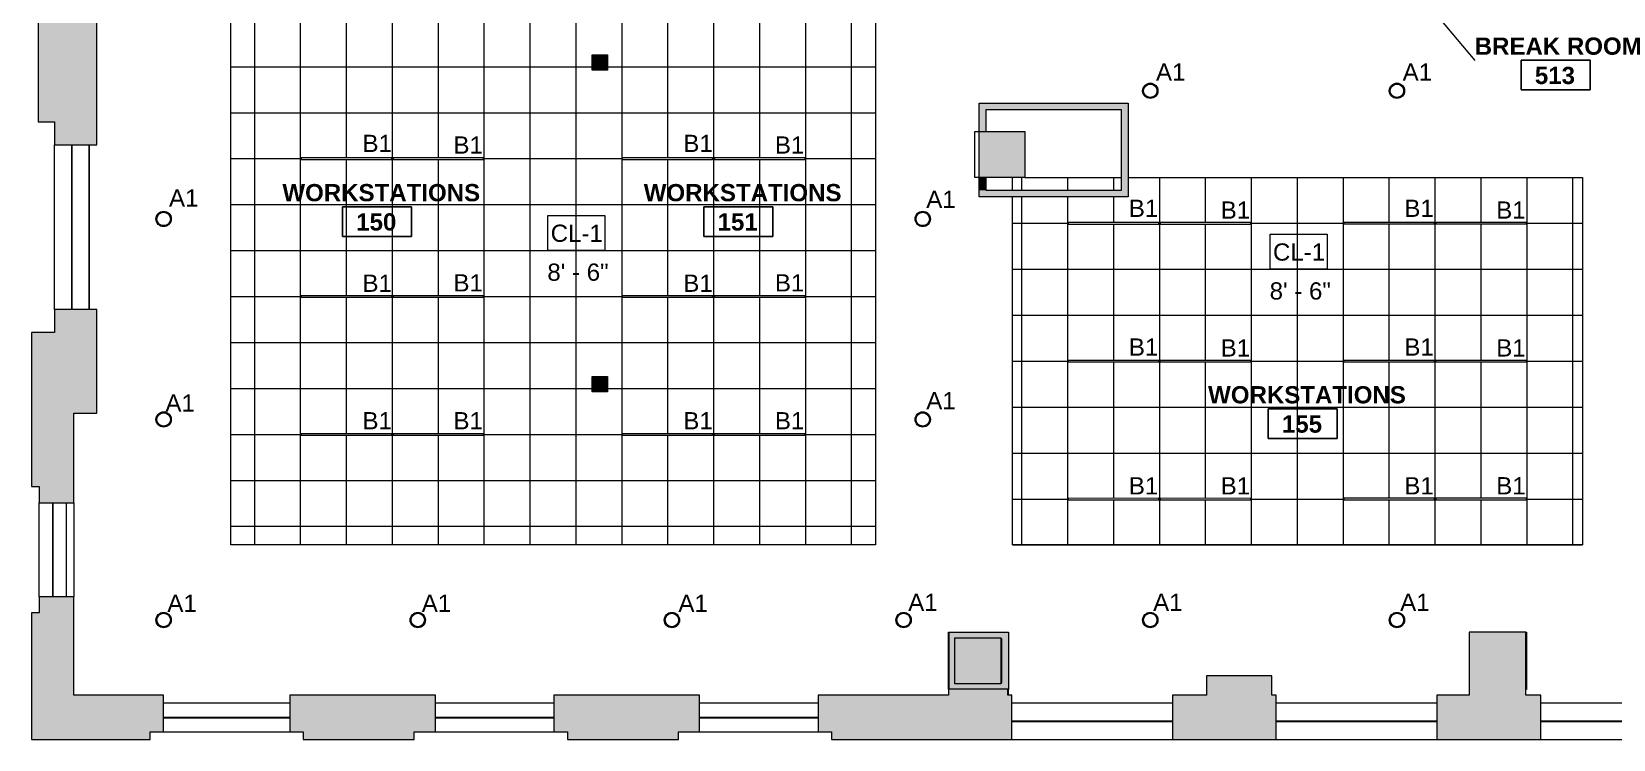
# Model space of a CAD drawing. Header units: inches. Extents: x 0 to 1865, y 0 to 1094.
# Drawn here: x 0 to 827, y 0 to 370 of the extents above; entities that cross this region are included whole.
import ezdxf

# ---------------------------------------------------------------- set-up
doc = ezdxf.new("R2010")
doc.units = ezdxf.units.IN
doc.header["$MEASUREMENT"] = 0
for name, color, linetype, lineweight in [('A-AREA-IDEN', 2, 'Continuous', 9), ('A-CLNG', 13, 'Continuous', 13), ('A-CLNG-IDEN', 151, 'Continuous', 9), ('A-CLNG-PATT', 13, 'Continuous', 13), ('A-DETL', 90, 'Continuous', 9), ('A-DETL-GENF', 92, 'Continuous', 9), ('A-WALL-PATT', 111, 'Continuous', 13), ('B-CL', 7, 'Continuous', 9), ('CORE', 7, 'Continuous', 9), ('E-LITE-EQPM', 33, 'Continuous', 9), ('E-LITE-EQPM-IDEN', 33, 'Continuous', 9), ('I-WALL', 2, 'Continuous', 13), ('S-COLS', 52, 'Continuous', 13), ('Victor Bldg - 5th Floor_LINK_dwg', 8, 'Continuous', 9), ('WINDOWS', 7, 'Continuous', 9), ('WINDOWS SILL', 7, 'Continuous', 9)]:
    doc.layers.add(name, color=color, linetype=linetype, lineweight=lineweight)
doc.styles.add('Arial', font='arial.ttf', dxfattribs={"height": 9})
doc.styles.add('Swis721 Lt BT', font='swissl.ttf', dxfattribs={"height": 9})
doc.styles.add('Swis721 Lt BT_B', font='', dxfattribs={"height": 9})
doc.styles.get('Swis721 Lt BT_B').set_extended_font_data('Swis721 Lt BT', bold=True)

# ---------------------------------------------------------------- blocks, each defined once
blk = doc.blocks.new('Concrete-Rectangular-Column - 24_ X 24_-6973359-REFLECTED CEILING PLAN')
at = {"layer": 'S-COLS', "lineweight": 9}
blk.add_hatch(color=7, dxfattribs=at).paths.add_polyline_path([(12, -12), (12, 12), (-12, 12), (-12, -12)], flags=0)
at = {"layer": 'S-COLS', "color": 8, "lineweight": 20}
for p, q in [((-12, 12), (12, 12)), ((-12, -12), (-12, 12)), ((12, 12), (12, -12)), ((12, -12), (-12, -12))]:
    blk.add_line(p, q, dxfattribs=at)
blk = doc.blocks.new('Concrete-Rectangular-Column - 8x8-7061903-REFLECTED CEILING PLAN')
at = {"layer": 'S-COLS', "lineweight": 9}
blk.add_hatch(color=7, dxfattribs=at).paths.add_polyline_path([(4, -4), (4, 4), (-4, 4), (-4, -4)], flags=0)
at = {"layer": 'S-COLS', "color": 8, "lineweight": 20}
for p, q in [((-4, 4), (4, 4)), ((-4, -4), (-4, 4)), ((4, 4), (4, -4)), ((4, -4), (-4, -4))]:
    blk.add_line(p, q, dxfattribs=at)
blk = doc.blocks.new('Lighting fixture TBLS-HX-4-15-B-U-W - TBLS-HX-4-24-7815314-REFLECTED CEILING PLAN')
at = {"layer": 'E-LITE-EQPM'}
for p, q in [((-0.54, 23.67), (0.54, 23.67)), ((-0.54, 23.67), (-0.54, -23.67)), ((-0.47, 23.75), (0.47, 23.75)), ((-0.47, 23.75), (-0.47, 23.67)), ((0.47, 23.67), (0.47, 23.75)), ((0.54, -23.67), (0.54, 23.67)), ((0.54, -23.67), (-0.54, -23.67)), ((-0.47, -23.67), (-0.47, -23.75)), ((0.47, -23.75), (-0.47, -23.75)), ((0.47, -23.75), (0.47, -23.67))]:
    blk.add_line(p, q, dxfattribs=at)
blk = doc.blocks.new('L-PENDANT_FOCAL POINT 3_5 CYLINDER - L-PENDANT_FOCAL POINT 3_5 CYLINDER-7826649-REFLECTED CEILING PLAN')
at = {"layer": 'E-LITE-EQPM'}
for radius in [4, 3.5]:
    blk.add_circle((-0.125, 0), radius, dxfattribs=at)
blk = doc.blocks.new('Victor Bldg - 5th Floor_LINK_dwg-6972324-REFLECTED CEILING PLAN')
at = {"layer": 'B-CL'}
blk.add_line((493, 317.5), (495.14, 317.5), dxfattribs=at)
at = {"layer": 'B-CL', "flags": 128}
blk.add_lwpolyline([(495.14, 293.5), (493, 293.5), (493, 317.5)], dxfattribs=at)
at = {"layer": 'CORE'}
blk.add_line((510.63, 23.13), (510.63, 26), dxfattribs=at)
at = {"layer": 'CORE', "flags": 128}
blk.add_lwpolyline([(780.88, 56), (781.25, 56), (781.25, 26), (780.88, 26)], dxfattribs=at)
at = {"layer": 'WINDOWS'}
for p, q in [((21, 224.5), (21, 310.5)), ((21.25, 224.5), (21.25, 310.5)), ((11, 74.5), (11, 123.5)), ((11.25, 74.5), (11.25, 123.5)), ((69, 11.5), (135, 11.5)), ((69, 11.25), (135, 11.25)), ((211.12, 11.5), (273, 11.5)), ((211.12, 11.25), (273, 11.25)), ((349.12, 11.5), (411, 11.5)), ((349.12, 11.25), (411, 11.25)), ((512.25, 9.62), (596.25, 9.62)), ((512.25, 9.38), (596.25, 9.38)), ((650.5, 9.62), (734.5, 9.62)), ((650.5, 9.38), (734.5, 9.38)), ((788.75, 9.62), (872.75, 9.62)), ((788.75, 9.38), (872.75, 9.38))]:
    blk.add_line(p, q, dxfattribs=at)
at = {"layer": 'WINDOWS SILL'}
for p, q in [((12, 224.5), (12, 310.5)), ((4, 74.5), (4, 123.5)), ((18, 123.5), (18, 74.5)), ((69, 19), (135, 19)), ((211.12, 19), (273, 19)), ((349.12, 19), (411, 19)), ((512.25, 19), (596.25, 19)), ((650.5, 19), (734.5, 19)), ((788.75, 19), (872.75, 19)), ((69, 4), (135, 4)), ((211.12, 4), (273, 4)), ((349.12, 4), (411, 4)), ((512.25, 0), (596.25, 0)), ((650.5, 0), (734.5, 0)), ((788.75, 0), (872.75, 0))]:
    blk.add_line(p, q, dxfattribs=at)
at = {"layer": 'WINDOWS SILL', "flags": 128}
blk.add_lwpolyline([(30, 310.5), (30, 224.5), (30, 310.5), (30, 224.5)], dxfattribs=at)
blk = doc.blocks.new('Room Tag - Room Name and Number-3379422-REFLECTED CEILING PLAN')
at = {"layer": 'A-AREA-IDEN'}
for p, q in [((-0.1881, -0.1636), (-0.1881, -0.0018)), ((-0.1881, -0.0018), (0.1869, -0.0018)), ((0.1869, -0.0018), (-0.1881, -0.0018)), ((-0.1881, -0.0018), (-0.1881, -0.1636)), ((0.1869, -0.0018), (0.1869, -0.1636)), ((0.1869, -0.1636), (0.1869, -0.0018)), ((0.1869, -0.1636), (-0.1881, -0.1636)), ((-0.1881, -0.1636), (0.1869, -0.1636))]:
    blk.add_line(p, q, dxfattribs=at)

msp = doc.modelspace()

# ---------------------------------------------------------------- hatches: boundary and pattern name
at = {"layer": 'A-CLNG-PATT'}
h = msp.add_hatch(dxfattribs=at)
h.set_pattern_fill('FP_23', color=256, style=0, pattern_type=2)
h.set_pattern_definition([(180, (260.562, 303.25), (3e-15, 24), []), (90, (260.562, 303.25), (24, -1e-15), [])])
h.paths.add_polyline_path([(104.12, 101.5), (441, 101.5), (441, 433), (104.12, 433), (104.12, 130.39)], flags=0)
h.paths.add_polyline_path([(372.16, 158.71), (356.89, 158.71), (356.89, 159.79), (404.24, 159.79), (404.24, 158.71), (379.47, 158.71)], flags=0)
h.paths.add_polyline_path([(308.56, 158.71), (308.56, 159.79), (355.91, 159.79), (355.91, 158.71), (309.97, 158.71)], flags=0)
h.paths.add_polyline_path([(233.14, 158.71), (188.89, 158.71), (188.89, 159.79), (236.24, 159.79), (236.24, 158.71)], flags=0)
h.paths.add_polyline_path([(140.89, 158.71), (140.89, 159.79), (188.24, 159.79), (188.24, 158.71), (141.69, 158.71)], flags=0)
h.paths.add_polyline_path([(301, 181.5), (293, 181.5), (293, 189.5), (301, 189.5)], flags=0)
h.paths.add_polyline_path([(355.91, 230.71), (308.56, 230.71), (308.56, 231.79), (355.91, 231.79), (355.91, 231.46)], flags=0)
h.paths.add_polyline_path([(364.84, 230.71), (356.89, 230.71), (356.89, 231.79), (404.24, 231.79), (404.24, 230.71), (372.16, 230.71)], flags=0)
h.paths.add_polyline_path([(189.25, 230.71), (188.89, 230.71), (188.89, 231.79), (236.24, 231.79), (236.24, 230.71), (196.56, 230.71)], flags=0)
h.paths.add_polyline_path([(152.66, 230.71), (140.89, 230.71), (140.89, 231.79), (188.24, 231.79), (188.24, 230.71), (159.98, 230.71)], flags=0)
h.paths.add_polyline_path([(350.21, 302.71), (308.56, 302.71), (308.56, 303.79), (355.91, 303.79), (355.91, 302.71), (353.87, 302.71)], flags=0)
h.paths.add_polyline_path([(364.84, 302.71), (356.89, 302.71), (356.89, 303.79), (404.24, 303.79), (404.24, 302.71), (372.16, 302.71)], flags=0)
h.paths.add_polyline_path([(218.51, 302.71), (188.89, 302.71), (188.89, 303.79), (236.24, 303.79), (236.24, 302.71), (225.83, 302.71)], flags=0)
h.paths.add_polyline_path([(181.93, 302.71), (140.89, 302.71), (140.89, 303.79), (188.24, 303.79), (188.24, 302.71), (185.59, 302.71)], flags=0)
h.paths.add_polyline_path([(301, 349.5), (293, 349.5), (293, 357.5), (301, 357.5)], flags=0)
h.paths.add_polyline_path([(355.91, 374.71), (308.56, 374.71), (308.56, 375.79), (355.91, 375.79), (355.91, 375.54)], flags=0)
h.paths.add_polyline_path([(356.89, 374.71), (356.89, 375.79), (404.24, 375.79), (404.24, 374.71), (357.52, 374.71)], flags=0)
h.paths.add_polyline_path([(233.14, 374.71), (188.89, 374.71), (188.89, 375.79), (236.24, 375.79), (236.24, 374.71)], flags=0)
h.paths.add_polyline_path([(152.66, 374.71), (140.89, 374.71), (140.89, 375.79), (188.24, 375.79), (188.24, 374.71), (159.98, 374.71)], flags=0)
h = msp.add_hatch(dxfattribs=at)
h.set_pattern_fill('FP_11', color=256, style=0, pattern_type=2)
h.set_pattern_definition([(180, (661.562, 173.5), (3e-15, 24), []), (90, (661.562, 173.5), (24, -1e-15), [])])
h.paths.add_polyline_path([(512.62, 101.5), (810.5, 101.5), (810.5, 293.5), (573.14, 293.5), (573.14, 283.25), (512.62, 283.25), (512.62, 130.39)], flags=0)
h.paths.add_polyline_path([(541.76, 121.78), (541.76, 126.04), (589.11, 126.04), (589.11, 124.96), (541.76, 124.96)], flags=0)
h.paths.add_polyline_path([(685.9, 121.78), (685.9, 126.05), (733.25, 126.08), (733.25, 124.97), (685.9, 124.97)], flags=0)
h.paths.add_polyline_path([(589.9, 123.93), (589.9, 126.04), (637.25, 126.08), (637.25, 124.97), (589.9, 124.96)], flags=0)
h.paths.add_polyline_path([(733.9, 123.93), (733.9, 126.05), (781.25, 126.08), (781.25, 124.98), (733.9, 124.97)], flags=0)
h.paths.add_polyline_path([(685.89, 194.9), (685.89, 198.05), (733.24, 198.05), (733.24, 196.97), (685.89, 196.97)], flags=0)
h.paths.add_polyline_path([(733.89, 194.9), (733.89, 198.05), (781.24, 198.05), (781.24, 196.98), (733.89, 196.97)], flags=0)
h.paths.add_polyline_path([(541.76, 194.9), (541.76, 198.04), (589.11, 198.04), (589.11, 196.96), (541.76, 196.96)], flags=0)
h.paths.add_polyline_path([(589.89, 194.9), (589.89, 198.04), (637.24, 198.04), (637.24, 196.97), (589.89, 196.96)], flags=0)
h.paths.add_polyline_path([(685.89, 268.02), (685.89, 270.05), (733.24, 270.05), (733.24, 268.97), (685.89, 268.97)], flags=0)
h.paths.add_polyline_path([(733.89, 268.02), (733.89, 270.05), (781.24, 270.05), (781.24, 268.98), (733.89, 268.97)], flags=0)
h.paths.add_polyline_path([(589.89, 268.02), (589.89, 270.04), (637.24, 270.04), (637.24, 268.97), (589.89, 268.96)], flags=0)
h.paths.add_polyline_path([(541.75, 268.02), (541.75, 270.04), (589.1, 270.04), (589.1, 268.96), (541.75, 268.96)], flags=0)
h.paths.add_polyline_path([(512.62, 286.75), (569.64, 286.75), (569.64, 293.5), (512.62, 293.5)], flags=0)
at = {"layer": 'A-DETL-GENF'}
h = msp.add_hatch(color=7, dxfattribs=at)
h.paths.add_polyline_path([(510.62, 0), (512.25, 0), (512.25, 23.12), (510.25, 23.12), (510.25, 26.12), (479.25, 26.12), (479.25, 23.12), (411, 23.12), (411, 4), (418, 4), (418, 0), (510.25, 0)], flags=0)
h.paths.add_polyline_path([(338, 0), (338, 4), (349.12, 4), (349.12, 23.12), (273, 23.12), (273, 4), (280, 4), (280, 0)], flags=0)
h.paths.add_polyline_path([(650.5, 0), (650.5, 23.12), (648.25, 23.12), (648.25, 33.12), (614, 33.12), (614, 23.12), (596.25, 23.12), (596.25, 0), (648.25, 0)], flags=0)
h.paths.add_polyline_path([(142, 0), (200, 0), (200, 4), (211.12, 4), (211.12, 23.12), (135, 23.12), (135, 4), (142, 4)], flags=0)
h.paths.add_polyline_path([(34.12, 0), (62, 0), (62, 4), (69, 4), (69, 23.12), (22.13, 23.12), (22.13, 74.5), (4, 74.5), (4, 66), (0, 66), (0, 0), (22.13, 0)], flags=0)
h.paths.add_polyline_path([(1045.27, 0), (1049, 0), (1049, 14.5), (1079, 14.5), (1079, 11.5), (1143, 11.5), (1143, 27.5), (1093, 27.5), (1093, 32.59), (1032.06, 32.59), (1032.06, 41.59), (1011.06, 41.59), (1011.06, 0), (1032.06, 0)], flags=0)
h.paths.add_polyline_path([(778.25, 0), (788.75, 0), (788.75, 23.12), (780.87, 23.12), (780.87, 56), (751.25, 56), (751.25, 23.12), (734.5, 23.12), (734.5, 0), (754.25, 0)], flags=0)
h.paths.add_polyline_path([(872.75, 0), (927.06, 0), (927.06, 22.84), (913.5, 22.84), (913.5, 33.12), (884.25, 33.12), (884.25, 23.12), (874.75, 23.12), (874.75, 19), (872.75, 19)], flags=0)
h.paths.add_polyline_path([(1319.45, 11.5), (1323.07, 11.5), (1323.07, 27.5), (1259, 27.5), (1259, 11.5), (1303.45, 11.5)], flags=0)
h.paths.add_polyline_path([(1503, 11.5), (1503, 27.5), (1439, 27.5), (1439, 11.5), (1483, 11.5)], flags=0)
h.paths.add_polyline_path([(1843, 11.5), (1863, 11.5), (1863, 27.5), (1799, 27.5), (1799, 11.5), (1819, 11.5)], flags=0)
h.paths.add_polyline_path([(1636.06, 11.5), (1683, 11.5), (1683, 27.5), (1619, 27.5), (1619, 11.5), (1630.58, 11.5)], flags=0)
h.paths.add_polyline_path([(1204, 15.5), (1204, 27.5), (1198, 27.5), (1198, 15.5), (1202.13, 15.5)], flags=0)
h.paths.add_polyline_path([(1384, 15.5), (1384, 27.5), (1378, 27.5), (1378, 15.5)], flags=0)
h.paths.add_polyline_path([(1564, 15.5), (1564, 27.5), (1558, 27.5), (1558, 15.5)], flags=0)
h.paths.add_polyline_path([(1738, 15.5), (1744, 15.5), (1744, 27.5), (1738, 27.5)], flags=0)
h.paths.add_polyline_path([(4, 123.5), (22.13, 123.5), (22.13, 170.37), (34.12, 170.37), (34.12, 224.5), (12, 224.5), (12, 212.5), (0, 212.5), (0, 132), (4, 132), (4, 130.39)], flags=0)
h.paths.add_polyline_path([(34.12, 310.5), (34.12, 392.5), (12, 392.5), (12, 380.5), (3.5, 380.5), (3.5, 322.5), (12, 322.5), (12, 310.5), (30.13, 310.5)], flags=0)
h.paths.add_polyline_path([(34.12, 478.5), (34.12, 560.5), (12, 560.5), (12, 548.5), (3.5, 548.5), (3.5, 490.5), (12, 490.5), (12, 478.5), (30.13, 478.5)], flags=0)
h.paths.add_polyline_path([(30.13, 646.5), (34.12, 646.5), (34.12, 728.5), (12, 728.5), (12, 716.5), (3.5, 716.5), (3.5, 658.5), (12, 658.5), (12, 646.5)], flags=0)
h.paths.add_polyline_path([(30.13, 814.5), (34.12, 814.5), (34.12, 896.5), (12, 896.5), (12, 884.5), (3.5, 884.5), (3.5, 826.5), (12, 826.5), (12, 814.5)], flags=0)
h.paths.add_polyline_path([(20.97, 982.5), (34.12, 982.5), (34.12, 1064.5), (12, 1064.5), (12, 1052.5), (3.5, 1052.5), (3.5, 994.5), (12, 994.5), (12, 982.5)], flags=0)
at = {"layer": 'A-WALL-PATT', "lineweight": 9}
for points in [[(495.14, 317.5), (498.64, 317.5), (498.64, 332.25), (495.14, 332.25), (495.14, 328.75)], [(498.64, 328.75), (573.14, 328.75), (573.14, 332.25), (498.64, 332.25)], [(573.14, 283.25), (573.14, 328.75), (569.64, 328.75), (569.64, 283.25)], [(498.64, 286.75), (498.64, 293.5), (495.14, 293.5), (495.14, 286.75)], [(547.75, 283.25), (569.64, 283.25), (569.64, 286.75), (495.14, 286.75), (495.14, 283.25), (533.12, 283.25)], [(507.12, 52.5), (510.62, 52.5), (510.62, 56), (479.5, 56), (479.5, 52.5), (482.5, 52.5), (482.5, 53), (506.5, 53), (506.5, 52.5)], [(482.5, 29.5), (482.5, 52.5), (479.5, 52.5), (479.5, 29.5)], [(510.62, 29.5), (510.62, 52.5), (507.12, 52.5), (507.12, 29.5)], [(510.62, 26), (510.62, 29.5), (506.5, 29.5), (506.5, 29), (482.5, 29), (482.5, 29.5), (479.5, 29.5), (479.5, 26.12), (510.25, 26.12), (510.25, 26)]]:
    msp.add_hatch(color=7, dxfattribs=at).paths.add_polyline_path(points, flags=0)

# ---------------------------------------------------------------- linework, layer by layer
at = {"layer": 'A-AREA-IDEN'}
msp.add_line((721.87, 393.11), (754.21, 354.46), dxfattribs=at)
at = {"layer": 'A-CLNG'}
for p, q in [((104.12, 101.5), (104.12, 433)), ((441, 433), (441, 101.5)), ((30.13, 310.5), (30.13, 224.5)), ((512.62, 286.75), (512.62, 293.5)), ((519.14, 293.5), (569.64, 293.5)), ((573.14, 293.5), (810.5, 293.5)), ((810.5, 293.5), (810.5, 101.5)), ((512.62, 101.5), (512.62, 283.25)), ((22.13, 123.5), (22.13, 74.5)), ((441, 101.5), (104.12, 101.5)), ((810.5, 101.5), (512.62, 101.5)), ((479.25, 26.12), (479.25, 56)), ((479.25, 56), (479.5, 56)), ((69, 19), (135, 19)), ((211.12, 19), (273, 19)), ((349.12, 19), (411, 19)), ((512.25, 19), (596.25, 19)), ((650.5, 19), (734.5, 19)), ((788.75, 19), (872.75, 19))]:
    msp.add_line(p, q, dxfattribs=at)
at = {"layer": 'A-CLNG-IDEN', "flags": 128}
for points in [[(269.78, 273.57), (299.54, 273.57), (299.54, 255.34), (269.78, 255.34)], [(647.28, 263.76), (677.03, 263.76), (677.03, 245.53), (647.28, 245.53)]]:
    msp.add_lwpolyline(points, close=True, dxfattribs=at)
at = {"layer": 'A-DETL'}
for p, q in [((34.12, 310.5), (34.12, 392.5)), ((3.5, 380.5), (3.5, 322.5)), ((3.5, 322.5), (12, 322.5)), ((12, 322.5), (12, 310.5)), ((12, 310.5), (34.12, 310.5)), ((34.12, 224.5), (12, 224.5)), ((12, 224.5), (12, 212.5)), ((34.12, 170.37), (34.12, 224.5)), ((12, 212.5), (0, 212.5)), ((0, 212.5), (0, 132)), ((22.13, 123.5), (22.13, 170.37)), ((22.13, 170.37), (34.12, 170.37)), ((0, 132), (4, 132)), ((4, 132), (4, 123.5)), ((4, 123.5), (22.13, 123.5)), ((22.13, 74.5), (4, 74.5)), ((4, 74.5), (4, 66)), ((22.13, 23.12), (22.13, 74.5)), ((4, 66), (0, 66)), ((0, 66), (0, 0)), ((780.87, 56), (751.25, 56)), ((751.25, 56), (751.25, 23.12)), ((780.87, 23.12), (780.87, 56)), ((648.25, 33.12), (614, 33.12)), ((614, 33.12), (614, 23.12)), ((648.25, 23.12), (648.25, 33.12)), ((510.25, 26.12), (479.25, 26.12)), ((479.25, 26.12), (479.25, 23.12)), ((510.25, 23.12), (510.25, 26.12)), ((69, 23.12), (22.13, 23.12)), ((69, 4), (69, 23.12)), ((211.12, 23.12), (135, 23.12)), ((135, 23.12), (135, 4)), ((211.12, 4), (211.12, 23.12)), ((349.12, 23.12), (273, 23.12)), ((273, 23.12), (273, 4)), ((349.12, 4), (349.12, 23.12)), ((411, 23.12), (411, 4)), ((479.25, 23.12), (411, 23.12)), ((512.25, 23.12), (510.25, 23.12)), ((512.25, 0), (512.25, 23.12)), ((614, 23.12), (596.25, 23.12)), ((596.25, 23.12), (596.25, 0)), ((650.5, 23.12), (648.25, 23.12)), ((650.5, 0), (650.5, 23.12)), ((734.5, 23.12), (734.5, 0)), ((751.25, 23.12), (734.5, 23.12)), ((788.75, 23.12), (780.87, 23.12)), ((788.75, 0), (788.75, 23.12)), ((0, 0), (62, 0)), ((62, 0), (62, 4)), ((62, 4), (69, 4)), ((135, 4), (142, 4)), ((142, 4), (142, 0)), ((142, 0), (200, 0)), ((200, 0), (200, 4)), ((200, 4), (211.12, 4)), ((273, 4), (280, 4)), ((280, 4), (280, 0)), ((280, 0), (338, 0)), ((338, 0), (338, 4)), ((338, 4), (349.12, 4)), ((411, 4), (418, 4)), ((418, 4), (418, 0)), ((418, 0), (512.25, 0)), ((596.25, 0), (650.5, 0)), ((734.5, 0), (788.75, 0))]:
    msp.add_line(p, q, dxfattribs=at)
at = {"layer": 'I-WALL', "color": 8, "lineweight": 20}
for p, q in [((495.14, 317.5), (495.14, 332.25)), ((495.14, 332.25), (573.14, 332.25)), ((573.14, 332.25), (573.14, 283.25)), ((498.64, 328.75), (498.64, 317.5)), ((569.64, 328.75), (498.64, 328.75)), ((569.64, 286.75), (569.64, 328.75)), ((495.14, 283.25), (495.14, 293.5)), ((498.64, 293.5), (498.64, 286.75)), ((573.14, 283.25), (495.14, 283.25)), ((498.64, 286.75), (569.64, 286.75)), ((479.5, 56), (510.62, 56)), ((479.5, 26.12), (479.5, 56)), ((507.12, 52.5), (506.5, 52.5)), ((507.12, 29.5), (507.12, 52.5)), ((510.62, 56), (510.62, 26)), ((506.5, 29.5), (507.12, 29.5)), ((510.62, 26), (510.25, 26))]:
    msp.add_line(p, q, dxfattribs=at)

# ---------------------------------------------------------------- block references
at = {"layer": 'A-AREA-IDEN', "xscale": 95.99999999999994, "yscale": 95.99999999999994, "zscale": 95.99999999999994}
for p in [(796.57, 354.85), (180.55, 278.35), (369.42, 278.35), (664.38, 172.78)]:
    msp.add_blockref('Room Tag - Room Name and Number-3379422-REFLECTED CEILING PLAN', p, dxfattribs=at)
at = {"layer": 'E-LITE-EQPM'}
for p in [(584.79, 338.7), (713.71, 338.7), (69.12, 271.78), (465.85, 271.78), (69.12, 167.05), (465.85, 167.05), (69.12, 62.31), (201.95, 62.31), (334.77, 62.31), (455.87, 62.31), (584.79, 62.31), (713.71, 62.31)]:
    msp.add_blockref('L-PENDANT_FOCAL POINT 3_5 CYLINDER - L-PENDANT_FOCAL POINT 3_5 CYLINDER-7826649-REFLECTED CEILING PLAN', p, dxfattribs=at)
at = {"layer": 'E-LITE-EQPM', "extrusion": (0, 0, -1)}
for p, rotation in [((-164.56, 303.25), 270.0000000000003), ((-212.56, 303.25), 270.0000000000003), ((-332.24, 303.25), 269.9999999999999), ((-380.56, 303.25), 269.9999999999999), ((-565.43, 269.5), 269.9959429688429), ((-613.56, 269.5), 269.9959429688429), ((-709.56, 269.51), 269.9959429688429), ((-757.56, 269.51), 269.9959429688429), ((-164.56, 231.25), 270.0000000000003), ((-212.56, 231.25), 270.0000000000003), ((-332.24, 231.25), 269.9999999999999), ((-380.56, 231.25), 269.9999999999999), ((-565.43, 197.5), 269.9959429688429), ((-613.57, 197.5), 269.9959429688429), ((-709.57, 197.51), 269.9959429688429), ((-757.57, 197.51), 269.9959429688429), ((-164.56, 159.25), 270.0000000000003), ((-212.56, 159.25), 270.0000000000003), ((-332.24, 159.25), 269.9999999999999), ((-380.56, 159.25), 269.9999999999999), ((-565.44, 125.5), 269.9959429688429), ((-613.57, 125.5), 269.9959429688429), ((-709.57, 125.51), 269.9959429688429), ((-757.57, 125.51), 269.9959429688429)]:
    msp.add_blockref('Lighting fixture TBLS-HX-4-15-B-U-W - TBLS-HX-4-24-7815314-REFLECTED CEILING PLAN', p, dxfattribs=dict(at, rotation=rotation))
at = {"layer": 'S-COLS', "lineweight": 9}
for name, p in [('Concrete-Rectangular-Column - 8x8-7061903-REFLECTED CEILING PLAN', (297, 353.5)), ('Concrete-Rectangular-Column - 24_ X 24_-6973359-REFLECTED CEILING PLAN', (507.14, 305.5)), ('Concrete-Rectangular-Column - 8x8-7061903-REFLECTED CEILING PLAN', (297, 185.5)), ('Concrete-Rectangular-Column - 24_ X 24_-6973359-REFLECTED CEILING PLAN', (494.5, 41))]:
    msp.add_blockref(name, p, dxfattribs=at)
at = {"layer": 'Victor Bldg - 5th Floor_LINK_dwg', "color": 7}
msp.add_blockref('Victor Bldg - 5th Floor_LINK_dwg-6972324-REFLECTED CEILING PLAN', (0, 0), dxfattribs=at)

# ---------------------------------------------------------------- texts
at = {"layer": 'A-AREA-IDEN', "char_height": 9, "attachment_point": 1, "style": 'Swis721 Lt BT_B'}
for s, insert, width in [('BREAK ROOM', (754.21, 366.53), 102.414), ('513', (785.66, 351.23), 25.452), ('WORKSTATIONS', (131.05, 290.02), 119.685), ('WORKSTATIONS', (319.92, 290.02), 119.685), ('150', (169.63, 274.72), 25.452), ('151', (358.51, 274.72), 25.452), ('WORKSTATIONS', (614.88, 184.46), 119.685), ('155', (653.47, 169.16), 25.452)]:
    msp.add_mtext(s, dxfattribs=dict(at, insert=insert, width=width))
at = {"layer": 'A-CLNG-IDEN', "char_height": 9, "attachment_point": 1, "style": 'Swis721 Lt BT'}
for s, insert, width in [('CL-1', (271.28, 268.82), 32.118), ('CL-1', (648.78, 259.01), 32.118), ('8\' - 6"', (269.54, 248.49), 36.36), ('8\' - 6"', (647.04, 238.68), 36.36)]:
    msp.add_mtext(s, dxfattribs=dict(at, insert=insert, width=width))
at = {"layer": 'E-LITE-EQPM-IDEN', "char_height": 9, "width": 18.786, "attachment_point": 1, "style": 'Arial'}
for s, insert in [('A1', (587.64, 353)), ('A1', (716.56, 353)), ('B1', (172.93, 315.74)), ('B1', (220.47, 314.9)), ('B1', (340.61, 315.74)), ('B1', (388.47, 314.9)), ('A1', (71.8, 287.23)), ('A1', (467.58, 286.53)), ('B1', (573.45, 281.85)), ('B1', (717.46, 281.85)), ('B1', (621.47, 280.92)), ('B1', (765.47, 280.93)), ('B1', (172.93, 242.71)), ('B1', (220.47, 242.9)), ('B1', (340.61, 242.71)), ('B1', (388.47, 242.9)), ('B1', (573.46, 209.39)), ('B1', (621.47, 208.92)), ('B1', (717.46, 209.39)), ('B1', (765.47, 208.93)), ('A1', (69.92, 180.13)), ('A1', (467.58, 181.37)), ('B1', (172.93, 170.9)), ('B1', (220.47, 170.9)), ('B1', (340.61, 170.9)), ('B1', (388.47, 170.9)), ('B1', (573.46, 136.92)), ('B1', (621.48, 136.92)), ('B1', (717.46, 136.92)), ('B1', (765.48, 136.93)), ('A1', (70.92, 75.57)), ('A1', (203.89, 75.57)), ('A1', (338.03, 75.57)), ('A1', (458.14, 76.07)), ('A1', (586.15, 76.07)), ('A1', (715.26, 76.07))]:
    msp.add_mtext(s, dxfattribs=dict(at, insert=insert))

doc.saveas('drawing.dxf')
